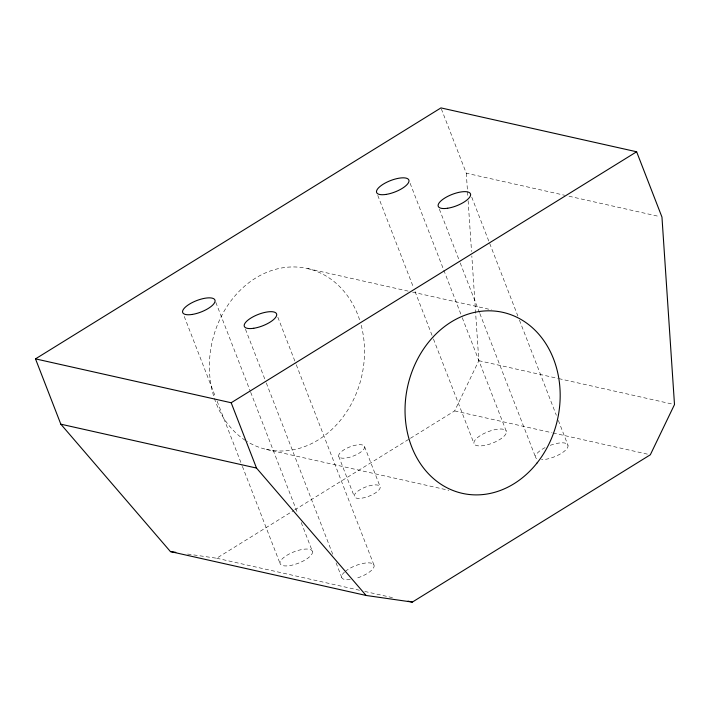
<?xml version="1.0" encoding="UTF-8"?>
<svg xmlns="http://www.w3.org/2000/svg" width="710" height="710" viewBox="0 0 710 710"><rect width="100%" height="100%" fill="white"/><g stroke="black" fill="none" stroke-linecap="round" stroke-linejoin="round"><path stroke-width="0.53" stroke-dasharray="3.55 2.66" d="M410.442 438.283L454.648 410.912L478.824 360.68L471.822 255.919M187.626 554.048L216.665 558.229L293.798 510.481M294.739 509.895L409.501 438.86M441.354 108.923L466.292 173.204L564.663 195.268M568.994 196.235L659.803 216.603M307.705 268.593L408.241 291.135M412.572 292.103L491.489 309.8M478.824 360.68L557.749 378.377M558.823 378.625L672.334 404.079M454.648 410.912L551.945 432.736M553.028 432.976L648.159 454.311M266.179 449.359L448.88 490.326M216.665 558.229L360.449 590.463M364.771 591.439L395.035 598.219M471.751 197.167L517.865 316.039M519.463 320.174L556.347 415.279M558.353 420.444L567.982 445.25M439.383 209.219L459.832 261.937M460.231 262.975L479.481 312.586M479.88 313.625L535.606 457.302M410.131 183.349L461.846 316.695M462.254 317.734L506.354 431.431A17.28 6.106 -21.2 0 1 483.457 445.614A17.28 6.106 -21.2 0 1 480.705 435.336A17.28 6.106 -21.2 0 1 506.354 431.431M377.764 195.401L413.442 287.399M415.048 291.535L433.091 338.049M433.49 339.087L473.987 443.484M364.576 446.634A13.827 4.89 -21.2 0 1 346.258 457.977A13.827 4.89 -21.2 0 1 344.057 449.758A13.827 4.89 -21.2 0 1 364.576 446.634L380.161 486.829A13.827 4.89 -21.2 0 1 361.843 498.163A13.827 4.89 -21.2 0 1 359.642 489.944A13.827 4.89 -21.2 0 1 380.161 486.829M338.679 456.281L354.272 496.467M277.841 317.201L295.884 363.715M296.283 364.745L374.063 565.284M245.474 329.254L265.922 381.971M266.321 383.001L333.274 555.628M336.078 562.861L341.696 577.337M215.813 302.345L250.293 391.245M250.692 392.275L297.605 513.215M301.217 522.524L312.435 551.466A17.28 6.106 -21.2 0 1 289.538 565.639A17.28 6.106 -21.2 0 1 286.787 555.371A17.28 6.106 -21.2 0 1 312.435 551.466M184.245 316.465L215.52 397.094M217.127 401.23L241.986 465.316M242.385 466.355L280.068 563.518M466.292 173.204L467.837 196.368M468.13 200.779L471.529 251.509M245.376 440.431A92.744 76.742 -77.4 0 1 238.524 291.961A92.744 76.742 -77.4 0 1 360.014 321.124M361.204 325.286A92.744 76.742 -77.4 0 1 334.721 426.657A92.744 76.742 -77.4 0 1 247.231 441.602M345.308 571.372A17.28 6.106 -21.2 0 1 373.105 563.953A17.28 6.106 -21.2 0 1 355.222 578.597M350.216 579.591A17.28 6.106 -21.2 0 1 344.465 572.109M550.206 445.347A17.28 6.106 -21.2 0 1 567.352 447.983A17.28 6.106 -21.2 0 1 541.473 459.734M536.574 458.633A17.28 6.106 -21.2 0 1 545.094 447.602"/><path stroke-width="1.06" d="M35.5 358.87L440.954 107.902L636.63 151.771L661.96 217.082L674.5 404.558L650.324 454.791L412.332 602.098L366.094 595.459L170.427 551.581L60.829 424.181L35.5 358.87L231.176 402.748L636.63 151.771M170.427 551.581L175.805 552.353M60.829 424.181L256.505 468.059L366.094 595.459M408.01 601.13L412.332 602.098M231.176 402.748L256.505 468.059M536.973 463.08A92.744 76.742 -77.4 0 0 503.381 312.471A92.744 76.742 -77.4 0 0 407.496 433.011A92.744 76.742 -77.4 0 0 536.973 463.08M386.027 194.425A17.28 6.106 -21.2 0 0 408.924 180.251A17.28 6.106 -21.2 0 0 383.276 184.156A17.28 6.106 -21.2 0 0 386.027 194.425M192.108 314.459A17.28 6.106 -21.2 0 0 215.015 300.277A17.28 6.106 -21.2 0 0 189.357 304.182A17.28 6.106 -21.2 0 0 192.108 314.459M253.736 328.277A17.28 6.106 -21.2 0 0 276.634 314.095A17.28 6.106 -21.2 0 0 250.985 318A17.28 6.106 -21.2 0 0 253.736 328.277M447.646 208.243A17.28 6.106 -21.2 0 0 470.553 194.07A17.28 6.106 -21.2 0 0 444.895 197.975A17.28 6.106 -21.2 0 0 447.646 208.243"/></g></svg>
